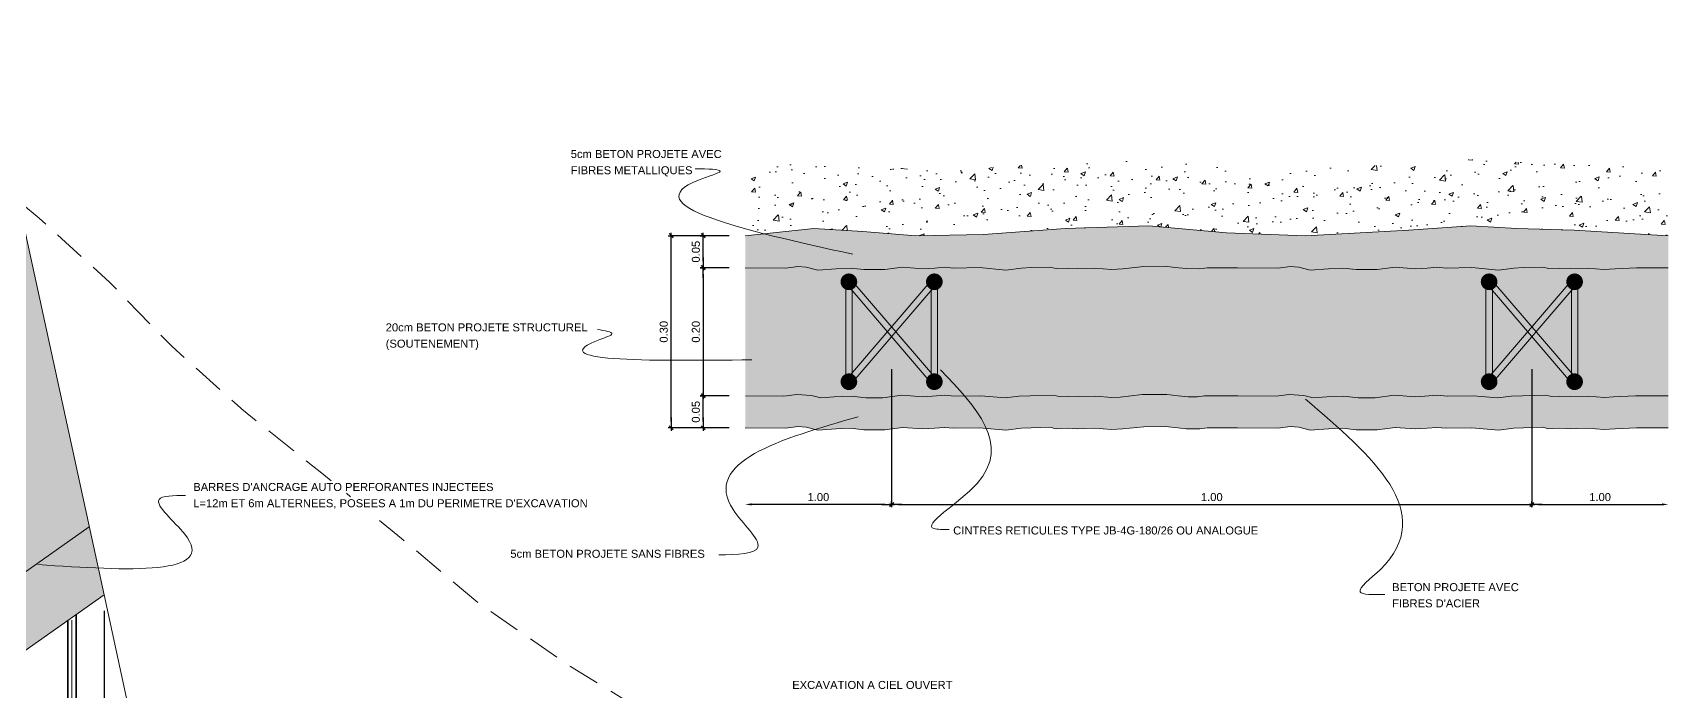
# Model space of a CAD drawing. Header units: millimetres. Extents: x 138.2 to 176.6, y 138.1 to 166.2.
# Drawn here: x 151.01 to 176.55, y 155.87 to 166.15 of the extents above; entities that cross this region are included whole.
import ezdxf

# ---------------------------------------------------------------- set-up
doc = ezdxf.new("R2010")
doc.units = ezdxf.units.MM
doc.linetypes.add('TRATTEGGIATA', pattern=[0.75, 0.5, -0.25])
for name, color, linetype in [('LIN010CO', 2, 'Continuous'), ('LIN018CO', 6, 'Continuous'), ('LIN025CO', 7, 'Continuous'), ('LIN050CO', 3, 'Continuous'), ('TEXT035', 1, 'Continuous')]:
    doc.layers.add(name, color=color, linetype=linetype)
doc.layers.add('no_plot', color=5, linetype='Continuous', plot=False)
doc.styles.add('ARIAL', font='arial.ttf')
doc.linetypes.add('ROCCIA', pattern='A,0.25,[130,BERETTA.shx,S=0.1,R=0,X=0,Y=0],-0.2,0.25', length=0.7)
doc.dimstyles.new('50', dxfattribs={"dimscale": 0.5, "dimtxt": 0.25, "dimasz": 0.2, "dimexe": 0, "dimexo": 0.5, "dimgap": 0.1, "dimtad": 1, "dimzin": 4, "dimdsep": 46, "dimtxsty": 'ARIAL', "dimblk1": 'LINE', "dimblk2": 'LINE', "dimsah": 1, "dimcen": 2.5, "dimclrd": 256, "dimclre": 256, "dimclrt": 1, "dimadec": 0, "dimazin": 0, "dimtfac": 1, "dimtmove": 2, "dimatfit": 3, "dimldrblk": 'LINE', "dimfxl": 1, "dimtvp": 1, "dimtolj": 1, "dimtzin": 0, "dimarcsym": 0})
pattern_1 = [(50, (257.9525, -584.7628), (0.7172602, -0.06275213), [0.075, -0.825]), (355, (257.9525, -584.7628), (-0.1387513, 0.7521921), [0.06, -0.66]), (100.4514, (258.0123, -584.76804), (0.5785094, 0.68943954), [0.0637402, -0.7011421]), (46.1842, (257.9525, -584.5628), (1.067241, -0.165519), [0.1125, -1.2375]), (96.6356, (258.0415, -584.5766), (0.9346627, 0.9741179), [0.0956103, -1.051713]), (351.1842, (257.9525, -584.5628), (0.934662, 0.9741186), [0.09, -0.99]), (21, (258.0525, -584.6128), (0.59690705, -0.4026189), [0.075, -0.825]), (326, (258.0525, -584.6128), (0.2433153, 0.72515005), [0.06, -0.66]), (71.4514, (258.10226, -584.64636), (0.8402226, 0.3225305), [0.0637402, -0.7011421]), (37.5, (257.95252, -584.76281), (0.012159855, 0.33289385), [0, -0.652, 0, -0.67, 0, -0.6625]), (7.5, (257.95252, -584.7628), (0.26306954, 0.39441171), [0, -0.382, 0, -0.637, 0, -0.2525]), (327.5, (257.72952, -584.7628), (0.53382244, -0.02255487), [0, -0.25, 0, -0.78, 0, -1.035]), (317.5, (257.6295, -584.7628), (0.58318617, 0.10010498), [0, -0.325, 0, -0.518, 0, -0.735])]

# ---------------------------------------------------------------- blocks, each defined once
blk = doc.blocks.new('CENTINE')
at = {"layer": 'LIN018CO', "lineweight": 0}
for p, q in [((0.103, 0.081), (-0.053, 0.081)), ((0.103, 0.071), (-0.053, 0.071)), ((0.103, -0.0525), (-0.053, -0.0525)), ((0.103, -0.0625), (-0.053, -0.0625))]:
    blk.add_line(p, q, dxfattribs=at)
at = {"layer": 'LIN018CO', "lineweight": 0, "const_width": 0.013, "flags": 128}
for points in [[(-0.0465, 0.076, 1), (-0.0595, 0.076, 1)], [(0.1095, 0.076, 1), (0.0965, 0.076, 1)], [(-0.0465, -0.0575, 1), (-0.0595, -0.0575, 1)], [(0.1095, -0.0575, 1), (0.0965, -0.0575, 1)]]:
    blk.add_lwpolyline(points, format="xyb", close=True, dxfattribs=at)
at = {"layer": 'LIN018CO', "lineweight": 0}
for points in [[(0.0997, 0.0798), (-0.0563, -0.0537)], [(-0.0497, 0.0798), (0.1063, -0.0537)], [(-0.0563, 0.0722), (0.0997, -0.0613)], [(0.1063, 0.0722), (-0.0497, -0.0613)]]:
    blk.add_lwpolyline(points, dxfattribs=at)
blk = doc.blocks.new('LINE')
for p, q in [((-1.6, 0), (0.45, 0)), ((0, 0.45), (0, -0.45))]:
    blk.add_line(p, q)
at = {"color": 3}
blk.add_line((-0.32, -0.32), (0.32, 0.32), dxfattribs=at)
blk = doc.blocks.new('*D16')
at = {"layer": 'Defpoints', "color": 0, "transparency": 16777216}
for p in [(161.479, 162.982), (162.137, 162.982), (162.137, 162.482)]:
    blk.add_point(p, dxfattribs=at)
at = {"layer": 'LIN018CO', "lineweight": -2, "transparency": 16777216}
for p, q in [((161.887, 162.982), (161.479, 162.982)), ((161.479, 162.582), (161.479, 162.882)), ((161.887, 162.482), (161.479, 162.482))]:
    blk.add_line(p, q, dxfattribs=at)
at = {"layer": 'LIN018CO', "lineweight": -2, "transparency": 16777216, "xscale": 0.1, "yscale": 0.1, "zscale": 0.1}
for p, rotation in [((161.479, 162.982), 90), ((161.479, 162.482), 270)]:
    blk.add_blockref('LINE', p, dxfattribs=dict(at, rotation=rotation))
at = {"layer": 'LIN018CO', "color": 1, "lineweight": 0, "transparency": 16777216, "insert": (161.366, 162.732), "char_height": 0.125, "attachment_point": 5, "rotation": 90, "style": 'ARIAL'}
blk.add_mtext('\\A1;0.05', dxfattribs=at)
blk = doc.blocks.new('*D17')
at = {"layer": 'Defpoints', "color": 0, "transparency": 16777216}
for p in [(162.137, 162.482), (161.479, 160.482), (162.137, 160.482)]:
    blk.add_point(p, dxfattribs=at)
at = {"layer": 'LIN018CO', "lineweight": -2, "transparency": 16777216}
for p, q in [((161.887, 162.482), (161.479, 162.482)), ((161.479, 162.382), (161.479, 160.582)), ((161.887, 160.482), (161.479, 160.482))]:
    blk.add_line(p, q, dxfattribs=at)
at = {"layer": 'LIN018CO', "lineweight": -2, "transparency": 16777216, "xscale": 0.1, "yscale": 0.1, "zscale": 0.1}
for p, rotation in [((161.479, 162.482), 90), ((161.479, 160.482), 270)]:
    blk.add_blockref('LINE', p, dxfattribs=dict(at, rotation=rotation))
at = {"layer": 'LIN018CO', "color": 1, "lineweight": 0, "transparency": 16777216, "insert": (161.366, 161.482), "char_height": 0.125, "attachment_point": 5, "rotation": 90, "style": 'ARIAL'}
blk.add_mtext('\\A1;0.20', dxfattribs=at)
blk = doc.blocks.new('*D18')
at = {"layer": 'Defpoints', "color": 0, "transparency": 16777216}
for p in [(164.424, 161.147), (174.424, 161.147), (174.424, 158.786)]:
    blk.add_point(p, dxfattribs=at)
at = {"layer": 'LIN018CO', "lineweight": -2, "transparency": 16777216}
for p, q in [((164.424, 160.897), (164.424, 158.786)), ((174.424, 160.897), (174.424, 158.786)), ((164.524, 158.786), (174.324, 158.786))]:
    blk.add_line(p, q, dxfattribs=at)
at = {"layer": 'LIN018CO', "lineweight": -2, "transparency": 16777216, "xscale": 0.1, "yscale": 0.1, "zscale": 0.1, "rotation": 180}
blk.add_blockref('LINE', (164.424, 158.786), dxfattribs=at)
at = {"layer": 'LIN018CO', "lineweight": -2, "transparency": 16777216, "xscale": 0.1, "yscale": 0.1, "zscale": 0.1}
blk.add_blockref('LINE', (174.424, 158.786), dxfattribs=at)
at = {"layer": 'LIN018CO', "color": 1, "lineweight": 0, "transparency": 16777216, "insert": (169.424, 158.9), "char_height": 0.125, "attachment_point": 5, "style": 'ARIAL'}
blk.add_mtext('\\A1;1.00', dxfattribs=at)
blk = doc.blocks.new('*D19')
at = {"layer": 'Defpoints', "color": 0, "transparency": 16777216}
for p in [(174.424, 161.147), (176.554, 159.482), (176.554, 158.786)]:
    blk.add_point(p, dxfattribs=at)
at = {"layer": 'LIN018CO', "lineweight": -2, "transparency": 16777216}
for p, q in [((174.424, 160.897), (174.424, 158.786)), ((174.524, 158.786), (176.454, 158.786))]:
    blk.add_line(p, q, dxfattribs=at)
at = {"layer": 'LIN018CO', "transparency": 16777216}
blk.add_solid([(176.454, 158.803), (176.454, 158.769), (176.554, 158.786)], dxfattribs=at)
at = {"layer": 'LIN018CO', "lineweight": -2, "transparency": 16777216, "xscale": 0.1, "yscale": 0.1, "zscale": 0.1, "rotation": 180}
blk.add_blockref('LINE', (174.424, 158.786), dxfattribs=at)
at = {"layer": 'LIN018CO', "color": 1, "lineweight": 0, "transparency": 16777216, "insert": (175.489, 158.9), "char_height": 0.125, "attachment_point": 5, "style": 'ARIAL'}
blk.add_mtext('\\A1;1.00', dxfattribs=at)
blk = doc.blocks.new('*D20')
at = {"layer": 'Defpoints', "color": 0, "transparency": 16777216}
for p in [(164.424, 161.147), (162.137, 159.482), (162.137, 158.786)]:
    blk.add_point(p, dxfattribs=at)
at = {"layer": 'LIN018CO', "lineweight": -2, "transparency": 16777216}
for p, q in [((164.424, 160.897), (164.424, 158.786)), ((164.324, 158.786), (162.237, 158.786))]:
    blk.add_line(p, q, dxfattribs=at)
at = {"layer": 'LIN018CO', "transparency": 16777216}
blk.add_solid([(162.237, 158.803), (162.237, 158.769), (162.137, 158.786)], dxfattribs=at)
at = {"layer": 'LIN018CO', "lineweight": -2, "transparency": 16777216, "xscale": 0.1, "yscale": 0.1, "zscale": 0.1}
blk.add_blockref('LINE', (164.424, 158.786), dxfattribs=at)
at = {"layer": 'LIN018CO', "color": 1, "lineweight": 0, "transparency": 16777216, "insert": (163.28, 158.9), "char_height": 0.125, "attachment_point": 5, "style": 'ARIAL'}
blk.add_mtext('\\A1;1.00', dxfattribs=at)
blk = doc.blocks.new('*D21')
at = {"layer": 'Defpoints', "color": 0, "transparency": 16777216}
for p in [(160.979, 162.982), (162.137, 162.982), (162.137, 159.982)]:
    blk.add_point(p, dxfattribs=at)
at = {"layer": 'LIN018CO', "lineweight": -2, "transparency": 16777216}
for p, q in [((161.887, 162.982), (160.979, 162.982)), ((160.979, 160.082), (160.979, 162.882)), ((161.887, 159.982), (160.979, 159.982))]:
    blk.add_line(p, q, dxfattribs=at)
at = {"layer": 'LIN018CO', "lineweight": -2, "transparency": 16777216, "xscale": 0.1, "yscale": 0.1, "zscale": 0.1}
for p, rotation in [((160.979, 162.982), 90), ((160.979, 159.982), 270)]:
    blk.add_blockref('LINE', p, dxfattribs=dict(at, rotation=rotation))
at = {"layer": 'LIN018CO', "color": 1, "lineweight": 0, "transparency": 16777216, "insert": (160.865, 161.482), "char_height": 0.125, "attachment_point": 5, "rotation": 90, "style": 'ARIAL'}
blk.add_mtext('\\A1;0.30', dxfattribs=at)
blk = doc.blocks.new('*D32')
at = {"layer": 'Defpoints', "color": 0, "transparency": 16777216}
for p in [(152.122, 157.376), (151.622, 153.85), (151.622, 150.222)]:
    blk.add_point(p, dxfattribs=at)
at = {"layer": 'LIN018CO', "lineweight": -2, "transparency": 16777216}
for p, q in [((152.122, 157.126), (152.122, 150.222)), ((152.022, 150.222), (151.722, 150.222))]:
    blk.add_line(p, q, dxfattribs=at)
at = {"layer": 'LIN018CO', "lineweight": -2, "transparency": 16777216, "xscale": 0.1, "yscale": 0.1, "zscale": 0.1, "rotation": 180}
blk.add_blockref('LINE', (151.622, 150.222), dxfattribs=at)
at = {"layer": 'LIN018CO', "lineweight": -2, "transparency": 16777216, "xscale": 0.1, "yscale": 0.1, "zscale": 0.1}
blk.add_blockref('LINE', (152.122, 150.222), dxfattribs=at)
at = {"layer": 'LIN018CO', "color": 1, "lineweight": 0, "transparency": 16777216, "insert": (151.872, 150.335), "char_height": 0.125, "attachment_point": 5, "style": 'ARIAL'}
blk.add_mtext('\\A1;.50', dxfattribs=at)
blk = doc.blocks.new('*D33')
at = {"layer": 'Defpoints', "color": 0, "transparency": 16777216}
for p in [(161.479, 160.482), (162.137, 160.482), (162.137, 159.982)]:
    blk.add_point(p, dxfattribs=at)
at = {"layer": 'LIN018CO', "lineweight": -2, "transparency": 16777216}
for p, q in [((161.887, 160.482), (161.479, 160.482)), ((161.479, 160.082), (161.479, 160.382)), ((161.887, 159.982), (161.479, 159.982))]:
    blk.add_line(p, q, dxfattribs=at)
at = {"layer": 'LIN018CO', "lineweight": -2, "transparency": 16777216, "xscale": 0.1, "yscale": 0.1, "zscale": 0.1}
for p, rotation in [((161.479, 160.482), 90), ((161.479, 159.982), 270)]:
    blk.add_blockref('LINE', p, dxfattribs=dict(at, rotation=rotation))
at = {"layer": 'LIN018CO', "color": 1, "lineweight": 0, "transparency": 16777216, "insert": (161.366, 160.232), "char_height": 0.125, "attachment_point": 5, "rotation": 90, "style": 'ARIAL'}
blk.add_mtext('\\A1;0.05', dxfattribs=at)

msp = doc.modelspace()

# ---------------------------------------------------------------- hatches: boundary and pattern name
at = {"layer": 'LIN010CO', "lineweight": 0}
h = msp.add_hatch(dxfattribs=at)
h.set_pattern_fill('AR-CONC', color=256, scale=0.1, angle=-90, style=0)
h.set_pattern_definition(pattern_1)
h.paths.add_polyline_path([(149.909, 164.255), (148.336, 164.865), (147.329, 165.255), (145.824, 166.151), (143.062, 166.151), (146.674, 163.912), (147.798, 163.476), (149.143, 162.955), (149.441, 162.706), (150.57, 157.505), (151.892, 158.437), (150.788, 163.522)])
edge = h.paths.add_edge_path()
edge.add_line((151.892, 158.437), (147.269, 155.178))
edge.add_spline(control_points=[(147.269, 155.178), (147.271, 154.984), (147.226, 154.785), (147.181, 154.585)], knot_values=[1.66918, 1.66918, 1.66918, 1.66918, 2.245672, 2.245672, 2.245672, 2.245672], degree=3, periodic=0)
edge.add_arc((147.122, 153.85), 0.737, 35.1856, 85.4009, ccw=False)
edge.add_line((147.724, 154.275), (152.122, 157.376))
edge.add_line((152.122, 157.376), (151.892, 158.437))
edge = h.paths.add_edge_path()
edge.add_line((150.57, 157.505), (150.457, 158.024))
edge.add_line((150.457, 158.024), (147.122, 155.673))
edge.add_spline(control_points=[(147.122, 155.673), (147.229, 155.515), (147.267, 155.349), (147.269, 155.178)], knot_values=[1.158987, 1.158987, 1.158987, 1.158987, 1.66918, 1.66918, 1.66918, 1.66918], degree=3, periodic=0)
edge.add_line((147.269, 155.178), (150.57, 157.505))
edge = h.paths.add_edge_path()
edge.add_spline(control_points=[(147.269, 155.178), (147.267, 155.349), (147.229, 155.515), (147.122, 155.673)], knot_values=[1.158987, 1.158987, 1.158987, 1.158987, 1.66918, 1.66918, 1.66918, 1.66918], degree=3, periodic=0)
edge.add_line((147.122, 155.673), (146.264, 155.068))
edge.add_line((146.264, 155.068), (146.546, 154.668))
edge.add_line((146.546, 154.668), (147.269, 155.178))
edge = h.paths.add_edge_path()
edge.add_spline(control_points=[(147.181, 154.585), (147.226, 154.785), (147.271, 154.984), (147.269, 155.178)], knot_values=[1.66918, 1.66918, 1.66918, 1.66918, 2.245672, 2.245672, 2.245672, 2.245672], degree=3, periodic=0)
edge.add_line((147.269, 155.178), (146.546, 154.668))
edge.add_line((146.546, 154.668), (146.697, 154.453))
edge.add_arc((147.122, 153.85), 0.737, 85.4009, 125.1856, ccw=False)
h.paths.add_polyline_path([(146.697, 154.453), (147.122, 153.85), (147.724, 154.275, 0.414214)])
h.paths.add_polyline_path([(146.697, 154.453, 0.24384), (146.385, 153.85, 0.154744), (146.52, 153.426), (147.122, 153.85)])
h.paths.add_polyline_path([(146.697, 154.453), (146.546, 154.668), (145.546, 153.963), (146.122, 153.145), (146.52, 153.426, -0.154744), (146.385, 153.85, -0.24384)])
h.paths.add_polyline_path([(146.546, 154.668), (146.264, 155.068), (145.264, 154.363), (145.546, 153.963)])
h.paths.add_polyline_path([(145.546, 153.963), (144.546, 153.258), (145.122, 152.44), (146.122, 153.145)])
h.paths.add_polyline_path([(145.546, 153.963), (145.264, 154.363), (144.264, 153.658), (144.546, 153.258)])
h.paths.add_polyline_path([(144.546, 153.258), (144.264, 153.658), (143.264, 152.953), (143.546, 152.553)])
h.paths.add_polyline_path([(144.546, 153.258), (143.546, 152.553), (144.122, 151.735), (145.122, 152.44)])
h.paths.add_polyline_path([(143.546, 152.553), (142.546, 151.848), (143.122, 151.03), (144.122, 151.735)])
h.paths.add_polyline_path([(143.546, 152.553), (143.264, 152.953), (142.264, 152.248), (142.546, 151.848)])
h.paths.add_polyline_path([(142.264, 152.248), (141.442, 151.669), (141.185, 151.654), (142.122, 150.325), (143.122, 151.03)])
h.paths.add_polyline_path([(141.185, 151.654), (138.179, 151.488), (138.179, 149.996), (141.951, 150.205), (142.122, 150.325)])
h.paths.add_polyline_path([(149.4, 156.298), (149.616, 155.991), (149.461, 155.882), (149.245, 156.188)], flags=25)
h.paths.add_polyline_path([(147.344, 156.076), (148.182, 156.076), (148.182, 156.264), (147.344, 156.264)], flags=25)
at = {"layer": 'LIN025CO', "lineweight": 0}
h = msp.add_hatch(dxfattribs=at)
h.set_pattern_fill('AR-CONC', color=256, scale=0.1, angle=-90, style=0)
h.set_pattern_definition(pattern_1)
edge = h.paths.add_edge_path()
edge.add_line((176.554, 164.018), (175.086, 164.106))
edge.add_line((175.086, 164.106), (174.188, 164.129))
edge.add_line((174.188, 164.129), (173.469, 164.173))
edge.add_line((173.469, 164.173), (172.504, 164.106))
edge.add_line((172.504, 164.106), (170.887, 164.016))
edge.add_line((170.887, 164.016), (169.652, 164.061))
edge.add_line((169.652, 164.061), (168.44, 164.173))
edge.add_line((168.44, 164.173), (167.138, 164.129))
edge.add_line((167.138, 164.129), (165.858, 164.039))
edge.add_line((165.858, 164.039), (164.802, 164.016))
edge.add_line((164.802, 164.016), (163.972, 164.084))
edge.add_line((163.972, 164.084), (163.208, 164.129))
edge.add_line((163.208, 164.129), (162.137, 164.018))
edge.add_line((162.137, 164.018), (162.137, 163.091))
edge.add_spline(control_points=[(162.137, 163.091), (162.232, 163.065), (162.331, 163.038), (162.434, 163.012)], knot_values=[2.493737, 2.493737, 2.493737, 2.493737, 2.677371, 2.677371, 2.677371, 2.677371], degree=3, periodic=0)
edge.add_line((162.434, 163.012), (163.208, 163.092))
edge.add_line((163.208, 163.092), (163.972, 163.047))
edge.add_line((163.972, 163.047), (164.802, 162.979))
edge.add_line((164.802, 162.979), (165.858, 163.002))
edge.add_line((165.858, 163.002), (167.138, 163.092))
edge.add_line((167.138, 163.092), (168.44, 163.137))
edge.add_line((168.44, 163.137), (169.652, 163.024))
edge.add_line((169.652, 163.024), (170.887, 162.979))
edge.add_line((170.887, 162.979), (172.504, 163.069))
edge.add_line((172.504, 163.069), (173.469, 163.137))
edge.add_line((173.469, 163.137), (174.188, 163.092))
edge.add_line((174.188, 163.092), (175.086, 163.069))
edge.add_line((175.086, 163.069), (176.554, 162.982))
edge.add_line((176.554, 162.982), (176.554, 164.018))
h = msp.add_hatch(dxfattribs=at)
h.set_pattern_fill('AR-SAND', color=256, scale=0.1, angle=-90, style=0)
h.set_pattern_definition([(37.5, (257.95252, -584.76281), (-0.006299336, 0.192682377), [0, -0.152, 0, -0.17, 0, -0.1625]), (7.5, (257.95252, -584.76281), (0.17697767, 0.28221461), [0, -0.082, 0, -0.137, 0, -0.0525]), (327.5, (257.82952, -584.76281), (0.311414186, 0.000565905), [0, -0.05, 0, -0.18, 0, -0.235]), (317.5, (257.82952, -584.7628), (0.30061266, 0.08776756), [0, -0.025, 0, -0.118, 0, -0.135])])
h.paths.add_polyline_path([(162.137, 162.982), (162.137, 159.982), (162.77, 159.977), (162.957, 160.001), (163.091, 159.99), (163.271, 159.945), (163.558, 159.965), (163.783, 159.977), (163.989, 159.952), (164.316, 159.952), (164.596, 159.989), (164.913, 159.965), (165.1, 159.977), (165.246, 159.989), (165.397, 159.977), (165.797, 159.983), (166.209, 159.946), (166.45, 159.977), (166.605, 159.983), (166.896, 159.992), (166.996, 159.968), (167.167, 159.976), (167.331, 159.968), (167.597, 159.976), (167.858, 159.956), (168.033, 159.965), (168.365, 160), (168.696, 160.004), (168.848, 159.985), (169.026, 159.968), (169.235, 159.964), (169.35, 159.982), (169.827, 159.982), (170.46, 159.977), (170.647, 160.001), (170.782, 159.99), (170.962, 159.945), (171.249, 159.965), (171.473, 159.977), (171.68, 159.952), (172.007, 159.952), (172.286, 159.989), (172.603, 159.965), (172.79, 159.977), (172.937, 159.989), (173.087, 159.977), (173.487, 159.983), (173.9, 159.946), (174.141, 159.977), (174.295, 159.983), (174.587, 159.992), (174.686, 159.968), (174.858, 159.976), (175.022, 159.968), (175.288, 159.976), (175.549, 159.956), (175.723, 159.965), (176.056, 159.982), (176.554, 159.982), (176.554, 162.982), (175.086, 163.069), (174.188, 163.092), (173.469, 163.137), (172.504, 163.069), (170.887, 162.979), (169.652, 163.024), (168.44, 163.137), (167.138, 163.092), (165.858, 163.002), (164.802, 162.979), (163.972, 163.047), (163.208, 163.092)])

# ---------------------------------------------------------------- linework, layer by layer
at = {"layer": 'LIN010CO', "linetype": 'TRATTEGGIATA', "lineweight": 0, "flags": 128}
for points in [[(155.671, 159.155), (155.549, 159.255), (154.299, 160.255), (153.179, 161.255), (152.209, 162.255), (151.109, 163.255), (150.788, 163.522)], [(155.974, 158.907), (155.908, 158.961)], [(171.994, 147.255), (170.725, 148.255), (169.556, 149.255), (168.229, 150.255), (166.873, 151.255), (165.519, 152.255), (164.109, 153.255), (162.609, 154.255), (161.039, 155.255), (159.409, 156.255), (157.959, 157.255), (156.769, 158.255), (156.252, 158.679)]]:
    msp.add_lwpolyline(points, dxfattribs=at)
at = {"layer": 'LIN018CO', "lineweight": 0, "flags": 128}
for points in [[(162.137, 162.482), (162.77, 162.477), (162.957, 162.501), (163.091, 162.49), (163.271, 162.445), (163.558, 162.465), (163.783, 162.477), (163.989, 162.452), (164.316, 162.452), (164.596, 162.489), (164.913, 162.465), (165.1, 162.477), (165.246, 162.489), (165.397, 162.477), (165.797, 162.483), (166.209, 162.446), (166.45, 162.477), (166.605, 162.483), (166.896, 162.492), (166.996, 162.468), (167.167, 162.476), (167.331, 162.468), (167.597, 162.476), (167.858, 162.456), (168.033, 162.465), (168.365, 162.5), (168.696, 162.504), (168.848, 162.485), (169.026, 162.468), (169.235, 162.464), (169.35, 162.482), (169.827, 162.482)], [(169.827, 162.482), (170.46, 162.477), (170.647, 162.501), (170.782, 162.49), (170.962, 162.445), (171.249, 162.465), (171.473, 162.477), (171.68, 162.452), (172.007, 162.452), (172.286, 162.489), (172.603, 162.465), (172.79, 162.477), (172.937, 162.489), (173.087, 162.477), (173.487, 162.483), (173.9, 162.446), (174.141, 162.477), (174.295, 162.483), (174.587, 162.492), (174.686, 162.468), (174.858, 162.476), (175.022, 162.468), (175.288, 162.476), (175.549, 162.456), (175.723, 162.465), (176.056, 162.482), (176.554, 162.482)], [(162.14, 160.482), (162.739, 160.477), (162.945, 160.504), (163.172, 160.486), (163.316, 160.45), (163.528, 160.464), (163.799, 160.478), (164.019, 160.452), (164.284, 160.452), (164.582, 160.491), (164.915, 160.466), (165.063, 160.476), (165.246, 160.491), (165.413, 160.477), (165.815, 160.484), (166.199, 160.449), (166.408, 160.476), (166.588, 160.483), (166.949, 160.493), (167.043, 160.471), (167.167, 160.477), (167.336, 160.469), (167.609, 160.477), (167.865, 160.457), (167.995, 160.463), (168.336, 160.5), (168.724, 160.504), (168.901, 160.482), (169.054, 160.468), (169.203, 160.465), (169.312, 160.482), (169.829, 160.482), (170.43, 160.477), (170.635, 160.504), (170.863, 160.486), (171.007, 160.45), (171.219, 160.464), (171.489, 160.478), (171.709, 160.452), (171.974, 160.452), (172.273, 160.491), (172.605, 160.466), (172.753, 160.476), (172.937, 160.491), (173.103, 160.477), (173.506, 160.484), (173.89, 160.449), (174.098, 160.476), (174.279, 160.483), (174.639, 160.493), (174.734, 160.471), (174.857, 160.477), (175.026, 160.469), (175.3, 160.477), (175.556, 160.457), (175.699, 160.464), (176.043, 160.482), (176.554, 160.482)], [(162.137, 159.982), (162.77, 159.977), (162.957, 160.001), (163.091, 159.99), (163.271, 159.945), (163.558, 159.965), (163.783, 159.977), (163.989, 159.952), (164.316, 159.952), (164.596, 159.989), (164.913, 159.965), (165.1, 159.977), (165.246, 159.989), (165.397, 159.977), (165.797, 159.983), (166.209, 159.946), (166.45, 159.977), (166.605, 159.983), (166.896, 159.992), (166.996, 159.968), (167.167, 159.976), (167.331, 159.968), (167.597, 159.976), (167.858, 159.956), (168.033, 159.965), (168.365, 160), (168.696, 160.004), (168.848, 159.985), (169.026, 159.968), (169.235, 159.964), (169.35, 159.982), (169.827, 159.982), (170.46, 159.977), (170.647, 160.001), (170.782, 159.99), (170.962, 159.945), (171.249, 159.965), (171.473, 159.977), (171.68, 159.952), (172.007, 159.952), (172.286, 159.989), (172.603, 159.965), (172.79, 159.977), (172.937, 159.989), (173.087, 159.977), (173.487, 159.983), (173.9, 159.946), (174.141, 159.977), (174.295, 159.983), (174.587, 159.992), (174.686, 159.968), (174.858, 159.976), (175.022, 159.968), (175.288, 159.976), (175.549, 159.956), (175.723, 159.965), (176.056, 159.982), (176.554, 159.982)]]:
    msp.add_lwpolyline(points, dxfattribs=at)
at = {"layer": 'LIN018CO', "linetype": 'ROCCIA', "lineweight": 0, "flags": 128}
msp.add_lwpolyline([(152.122, 157.376), (154.639, 145.745)], dxfattribs=at)
at = {"layer": 'LIN018CO', "lineweight": 0, "const_width": 0.026, "flags": 128}
for points in [[(151.559, 156.979), (151.559, 145.368)], [(151.685, 157.068), (151.685, 145.406)]]:
    msp.add_lwpolyline(points, dxfattribs=at)
at = {"layer": 'LIN018CO', "lineweight": 0}
for points in [[(161.357, 164.028), (161.744, 163.988), (161.407, 163.849), (163.817, 162.692)], [(159.828, 161.519), (160.056, 161.45), (159.867, 161.36), (162.24, 161.043)], [(165.322, 158.397), (165.086, 158.408), (165.759, 159.114), (165.187, 160.885)], [(172.128, 157.382), (171.741, 157.422), (172.057, 157.771), (170.888, 160.428)], [(161.723, 157.998), (162.336, 158.12), (161.948, 158.706), (163.9, 160.155)], [(153.397, 158.924), (152.982, 158.863), (153.382, 158.324), (151.089, 157.847)]]:
    msp.add_spline(points, degree=3, dxfattribs=at)
at = {"layer": 'LIN050CO', "linetype": 'Continuous', "lineweight": 0}
msp.add_line((142.085, 151.522), (151.892, 158.437), dxfattribs=at)
at = {"layer": 'LIN050CO', "linetype": 'ROCCIA', "lineweight": 0, "flags": 128}
for points in [[(150.788, 163.522), (152.122, 157.376)], [(176.554, 162.982), (175.086, 163.069), (174.188, 163.092), (173.469, 163.137), (172.504, 163.069), (170.887, 162.979), (169.652, 163.024), (168.44, 163.137), (167.138, 163.092), (165.858, 163.002), (164.802, 162.979), (163.972, 163.047), (163.208, 163.092), (162.137, 162.982)], [(152.122, 157.376), (141.951, 150.205), (138.179, 149.996)]]:
    msp.add_lwpolyline(points, dxfattribs=at)
at = {"layer": 'no_plot', "lineweight": 0, "flags": 128}
msp.add_lwpolyline([(151.622, 156.979), (151.622, 145.368)], dxfattribs=at)

# ---------------------------------------------------------------- block references
at = {"layer": 'LIN018CO', "lineweight": 0, "xscale": 10, "yscale": 10, "zscale": 10, "rotation": 90}
for p in [(164.516, 161.232), (174.516, 161.232)]:
    msp.add_blockref('CENTINE', p, dxfattribs=at)

# ---------------------------------------------------------------- texts
at = {"layer": 'TEXT035', "style": 'ARIAL'}
for s, p in [('5cm BETON PROJETE AVEC', (159.412, 164.195)), ('FIBRES METALLIQUES', (159.412, 163.941)), ('20cm BETON PROJETE STRUCTUREL', (156.522, 161.488)), ('(SOUTENEMENT)', (156.522, 161.234)), ("BARRES D'ANCRAGE AUTO PERFORANTES INJECTEES", (153.516, 158.996)), ("L=12m ET 6m ALTERNEES, POSEES A 1m DU PERIMETRE D'EXCAVATION", (153.516, 158.742)), ('CINTRES RETICULES TYPE JB-4G-180/26 OU ANALOGUE', (165.385, 158.317)), ('5cm BETON PROJETE SANS FIBRES', (158.469, 157.953)), ('BETON PROJETE AVEC', (172.241, 157.432)), ("FIBRES D'ACIER", (172.241, 157.179)), ('EXCAVATION A CIEL OUVERT', (162.871, 155.905))]:
    msp.add_text(s, height=0.125, dxfattribs=at).set_placement(p)

# ---------------------------------------------------------------- dimensions: what is measured, and where the dimension line sits
at = {"layer": 'LIN018CO', "lineweight": 0}
for base, p1, p2, picture, middle in [((160.979, 162.982), (162.137, 159.982), (162.137, 162.982), '*D21', (160.865, 161.482)), ((161.479, 162.982), (162.137, 162.482), (162.137, 162.982), '*D16', (161.366, 162.732)), ((161.479, 160.482), (162.137, 162.482), (162.137, 160.482), '*D17', (161.366, 161.482)), ((161.479, 160.482), (162.137, 159.982), (162.137, 160.482), '*D33', (161.366, 160.232))]:
    dim = msp.add_linear_dim(base=base, p1=p1, p2=p2, angle=90, dimstyle='50', override={"dimlfac": 0.1, "dimzin": 0}, dxfattribs=at)
    dim.commit()
    dim.dimension.update_dxf_attribs({"geometry": picture, "text_midpoint": middle})
for base, p1, p2, picture, middle in [((162.137, 158.786), (164.424, 161.147), (162.137, 159.482), '*D20', (163.28, 158.9)), ((176.554, 158.786), (174.424, 161.147), (176.554, 159.482), '*D19', (175.489, 158.9))]:
    dim = msp.add_linear_dim(base=base, p1=p1, p2=p2, text='1.00', dimstyle='50', override={"dimse2": 1}, dxfattribs=at)
    dim.commit()
    dim.dimension.update_dxf_attribs({"geometry": picture, "text_midpoint": middle})
for base, p1, p2, override, picture, middle in [((174.424, 158.786), (164.424, 161.147), (174.424, 161.147), {"dimlfac": 0.1}, '*D18', (169.424, 158.9)), ((151.622, 150.222), (152.122, 157.376), (151.622, 153.85), {"dimse1": 0, "dimse2": 1}, '*D32', (151.872, 150.335))]:
    dim = msp.add_linear_dim(base=base, p1=p1, p2=p2, dimstyle='50', override=override, dxfattribs=at)
    dim.commit()
    dim.dimension.update_dxf_attribs({"geometry": picture, "text_midpoint": middle})

doc.saveas('drawing.dxf')
